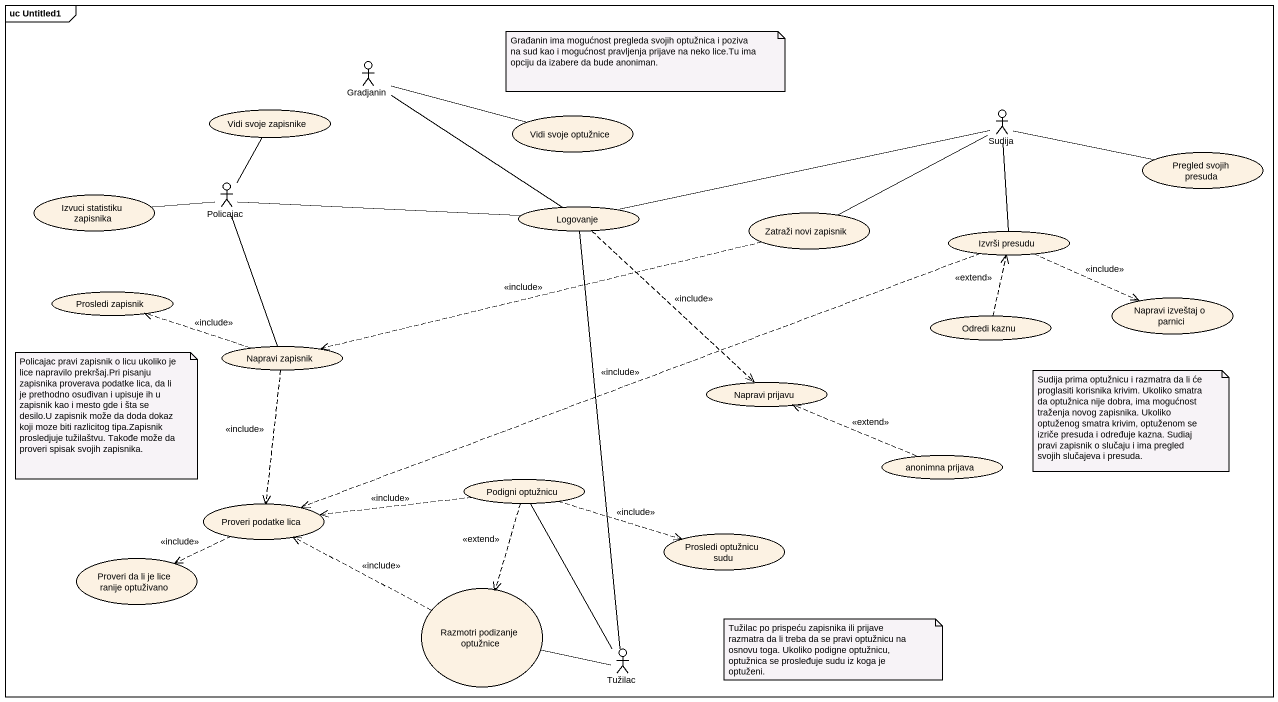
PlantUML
@startuml
mainframe uc Untitled1
actor Gradjanin
usecase "Vidi svoje zapisnike" as Vidi_svoje_zapisnike
usecase "Vidi svoje optužnice" as Vidi_svoje_optužnice
actor Sudija
usecase "Pregled svojih presuda" as Pregled_svojih_presuda
actor Policajac
usecase "Izvuci statistiku zapisnika" as Izvuci_statistiku_zapisnika
usecase Logovanje
usecase "Zatraži novi zapisnik" as Zatraži_novi_zapisnik
usecase "Izvrši presudu" as Izvrši_presudu
usecase "Prosledi zapisnik" as Prosledi_zapisnik
usecase "Napravi izveštaj o parnici" as Napravi_izveštaj_o_parnici
usecase "Napravi zapisnik" as Napravi_zapisnik
usecase "Odredi kaznu" as Odredi_kaznu
usecase "Napravi prijavu" as Napravi_prijavu
usecase "anonimna prijava" as anonimna_prijava
usecase "Proveri podatke lica" as Proveri_podatke_lica
usecase "Podigni optužnicu" as Podigni_optužnicu
usecase "Prosledi optužnicu sudu" as Prosledi_optužnicu_sudu
usecase "Proveri da li je lice ranije optuživano" as Proveri_da_li_je_lice
usecase "Razmotri podizanje optužnice" as Razmotri_podizanje_optužnice
actor Tužilac
Gradjanin -right- Vidi_svoje_optužnice
Gradjanin -- Logovanje
Sudija -right- Pregled_svojih_presuda
Sudija -left- Logovanje
Sudija -left- Zatraži_novi_zapisnik
Sudija -- Izvrši_presudu
Policajac -up- Vidi_svoje_zapisnike
Policajac -right- Logovanje
Izvuci_statistiku_zapisnika -right- Policajac
Logovanje ..> Napravi_prijavu : <<include>>
Zatraži_novi_zapisnik .left.> Napravi_zapisnik : <<include>>
Izvrši_presudu .right.> Napravi_izveštaj_o_parnici : <<include>>
Izvrši_presudu .left.> Proveri_podatke_lica : <<include>>
Napravi_zapisnik -up- Policajac
Napravi_zapisnik .left.> Prosledi_zapisnik : <<include>>
Napravi_zapisnik ..> Proveri_podatke_lica : <<include>>
Odredi_kaznu .up.> Izvrši_presudu : <<extend>>
anonimna_prijava .left.> Napravi_prijavu : <<extend>>
Proveri_podatke_lica .left.> Proveri_da_li_je_lice : <<include>>
Podigni_optužnicu .left.> Proveri_podatke_lica : <<include>>
Podigni_optužnicu .right.> Prosledi_optužnicu_sudu : <<include>>
Podigni_optužnicu ..> Razmotri_podizanje_optužnice : <<extend>>
Podigni_optužnicu -- Tužilac
Razmotri_podizanje_optužnice .left.> Proveri_podatke_lica : <<include>>
Razmotri_podizanje_optužnice -right- Tužilac
Tužilac -up- Logovanje
note as N1
  Građanin ima mogućnost pregleda svojih optužnica i poziva na sud kao i mogućnost pravljenja prijave na neko lice.Tu ima opciju da izabere da bude anoniman.
end note
note as N2
  Policajac pravi zapisnik o licu ukoliko je lice napravilo prekršaj.Pri pisanju zapisnika proverava podatke lica, da li je prethodno osuđivan i upisuje ih u zapisnik kao i mesto gde i šta se desilo.U zapisnik može da doda dokaz koji moze biti razlicitog tipa.Zapisnik prosledjuje tužilaštvu. Takođe može da proveri spisak svojih zapisnika.
end note
note as N3
  Sudija prima optužnicu i razmatra da li će proglasiti korisnika krivim. Ukoliko smatra da optužnica nije dobra, ima mogućnost traženja novog zapisnika. Ukoliko optuženog smatra krivim, optuženom se izriče presuda i određuje kazna. Sudiaj pravi zapisnik o slučaju i ima pregled svojih slučajeva i presuda.
end note
note as N4
  Tužilac po prispeću zapisnika ili prijave razmatra da li treba da se pravi optužnicu na osnovu toga. Ukoliko podigne optužnicu, optužnica se prosleđuje sudu iz koga je optuženi.
end note
@enduml
